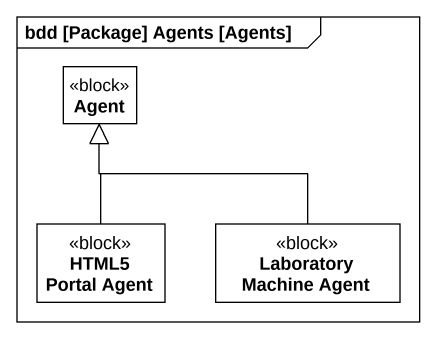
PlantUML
@startuml
mainframe bdd [Package] Agents [Agents]
hide circle
hide empty members
class "Agent" as Agent_ <<block>>
class "HTML5 Portal Agent" as HTML5_Portal_Agent <<block>>
class "Laboratory Machine Agent" as Laboratory_Machine_Agent <<block>>
HTML5_Portal_Agent -up-|> Agent_
Laboratory_Machine_Agent -up-|> Agent_
@enduml
